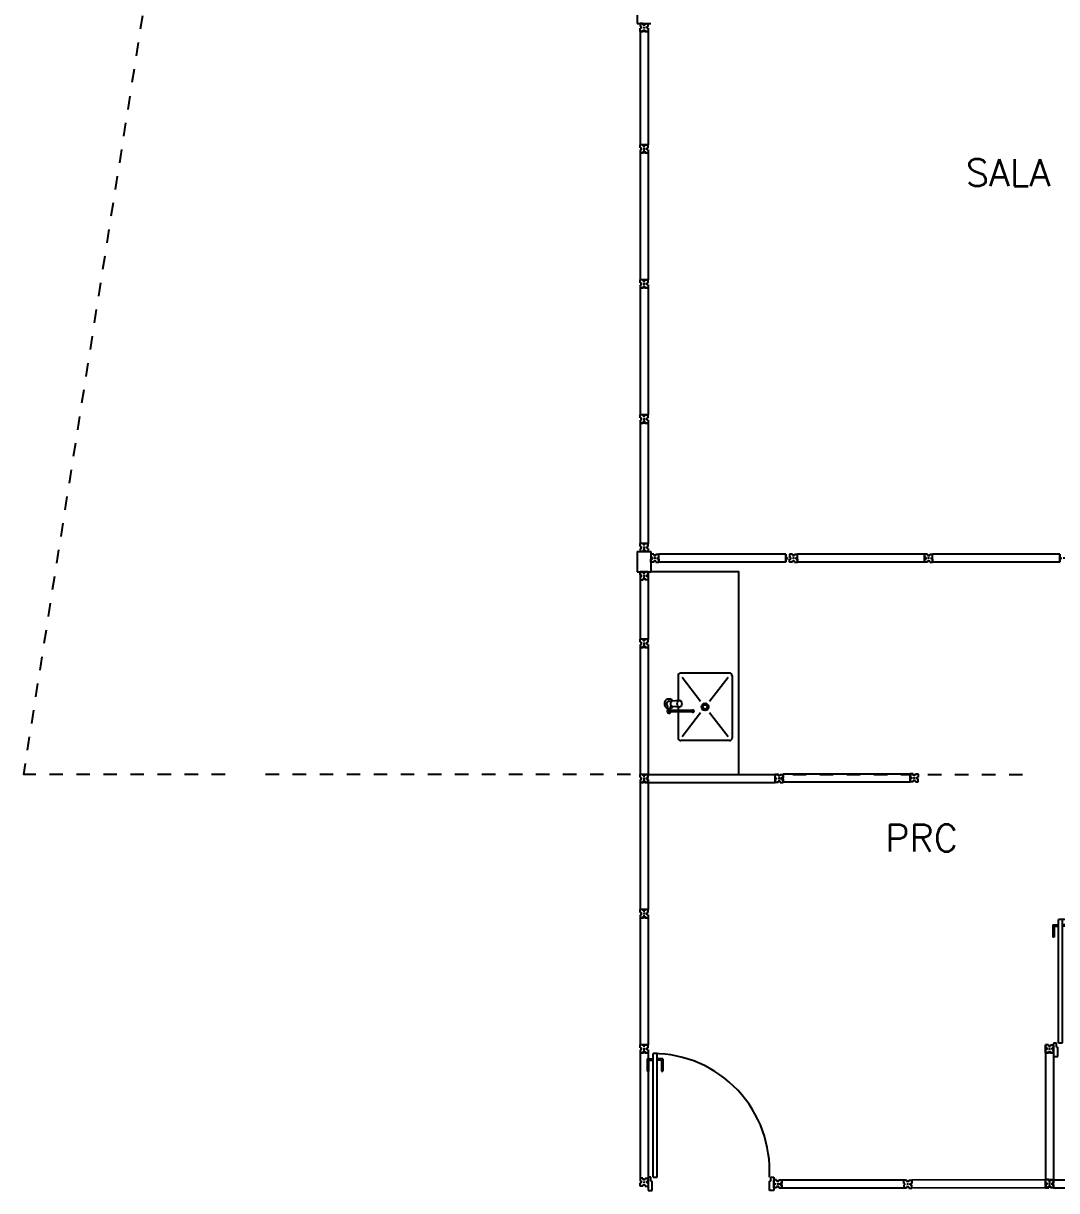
# Model space of a CAD drawing. Extents: x -16 to 243, y 482 to 579.
# Drawn here: x -16.31 to -8.66, y 521.15 to 529.79 of the extents above; entities that cross this region are included whole.
import ezdxf

# ---------------------------------------------------------------- set-up
doc = ezdxf.new("R2010")
doc.units = 0
doc.header["$LTSCALE"] = 0.02
doc.header["$MEASUREMENT"] = 0
doc.linetypes.add('HIDDEN2', pattern=[0.1875, 0.125, -0.0625])
doc.layers.get('0').update_dxf_attribs({"linetype": 'CONTINUOUS'})
for name, color, linetype in [('BANC', 2, 'CONTINUOUS'), ('CENTRO_DE_CUSTO', 1, 'CONTINUOUS'), ('DIV', 2, 'CONTINUOUS'), ('PEÇAS', 1, 'CONTINUOUS'), ('PROJ', 1, 'HIDDEN2'), ('TEXTO', 2, 'CONTINUOUS')]:
    doc.layers.add(name, color=color, linetype=linetype)
doc.styles.add('UNB-100', font='simplex.shx', dxfattribs={"height": 0.2})

# ---------------------------------------------------------------- blocks, each defined once
blk = doc.blocks.new('DIVMT-SLN')
for p, q in [((-0.03, 0.03), (-0.03, 0.006)), ((-0.008, 0.03), (-0.03, 0.03)), ((-0.0185, 0.006), (-0.03, 0.006)), ((-0.0185, -0.006), (-0.0185, 0.006)), ((-0.008, 0.03), (-0.008, 0.02)), ((-0.008, 0.02), (0.008, 0.02)), ((-0.0051, 0), (0.0051, 0)), ((0.0051, 0), (-0.0051, 0)), ((-0.0051, 0), (0.0051, 0)), ((0, -0.0051), (0, 0.0051)), ((0, 0.0051), (0, -0.0051)), ((0.008, 0.03), (0.008, 0.02)), ((0.008, 0.03), (0.03, 0.03)), ((0.0205, 0.006), (0.03, 0.006)), ((0.0205, -0.006), (0.0205, 0.006)), ((0.0205, 0.006), (0.0205, -0.006)), ((0.0205, 0.006), (0.03, 0.006)), ((0.97, 0.03), (0.03, 0.03)), ((0.03, 0.006), (0.03, 0.03)), ((0.03, -0.03), (0.03, 0.03)), ((0.03, -0.005), (0.03, 0.005)), ((0.97, -0.03), (0.97, 0.03)), ((0.97, 0.03), (0.97, 0.009)), ((0.97, 0.009), (0.97, 0.027)), ((0.9795, 0.006), (0.97, 0.006)), ((0.97, -0.005), (0.97, 0.005)), ((0.9795, 0.006), (0.9795, -0.006)), ((1.0051, 0), (0.9949, 0)), ((1, 0.0051), (1, -0.0051)), ((-0.0185, -0.006), (-0.03, -0.006)), ((-0.03, -0.03), (-0.03, -0.006)), ((-0.008, -0.03), (-0.03, -0.03)), ((-0.008, -0.03), (-0.008, -0.02)), ((-0.008, -0.02), (0.008, -0.02)), ((0.008, -0.03), (0.008, -0.02)), ((0.008, -0.03), (0.03, -0.03)), ((0.0205, -0.006), (0.03, -0.006)), ((0.0205, -0.006), (0.03, -0.006)), ((0.03, -0.006), (0.03, -0.03)), ((0.97, -0.03), (0.03, -0.03)), ((0.9795, -0.006), (0.97, -0.006)), ((0.97, -0.009), (0.97, -0.027))]:
    blk.add_line(p, q)
blk = doc.blocks.new('MTT-SLN')
for p, q in [((-0.008, 0.03), (-0.03, 0.03)), ((-0.03, 0.03), (-0.03, 0.006)), ((-0.0185, 0.006), (-0.03, 0.006)), ((-0.0185, -0.006), (-0.0185, 0.006)), ((-0.008, 0.03), (-0.008, 0.02)), ((-0.008, 0.02), (0.008, 0.02)), ((-0.0051, 0), (0.0051, 0)), ((0, -0.0051), (0, 0.0051)), ((0.008, 0.03), (0.03, 0.03)), ((0.008, 0.03), (0.008, 0.02)), ((0.0205, -0.006), (0.0205, 0.006)), ((0.0205, 0.006), (0.03, 0.006)), ((0.03, 0.006), (0.03, 0.03)), ((-0.03, -0.03), (-0.03, -0.006)), ((-0.0185, -0.006), (-0.03, -0.006)), ((-0.008, -0.03), (-0.03, -0.03)), ((-0.008, -0.02), (0.008, -0.02)), ((-0.008, -0.03), (-0.008, -0.02)), ((0.008, -0.03), (0.008, -0.02)), ((0.008, -0.03), (0.03, -0.03)), ((0.0205, -0.006), (0.03, -0.006)), ((0.03, -0.006), (0.03, -0.03))]:
    blk.add_line(p, q)
blk = doc.blocks.new('PDV2E-SLN')
at = {"layer": 'DIV'}
for p, q in [((0.0654, 0.0505), (0.0654, 0.9647)), ((0.0954, 0.9647), (0.0654, 0.9647)), ((0.0954, 0.0505), (0.0954, 0.9647)), ((0.0494, 0.05), (0.0293, 0.05)), ((0.0293, 0.05), (0.0293, 0.0347)), ((0.0293, 0.035), (0.0293, -0.035)), ((0.0494, 0.0199), (0.0494, 0.05)), ((0.0494, 0.0199), (0.0593, 0.0199)), ((0.0593, -0.05), (0.0593, 0.0199)), ((0.0654, 0.0505), (0.0954, 0.0505)), ((0.9279, -0.05), (0.9279, 0.0199)), ((0.9378, 0.0199), (0.9279, 0.0199)), ((0.9378, 0.05), (0.9579, 0.05)), ((0.9378, 0.0199), (0.9378, 0.05)), ((0.9579, 0.05), (0.9579, 0.0347)), ((0.9579, 0.035), (0.9579, -0.035)), ((0.0293, -0.035), (0.0293, -0.05)), ((0.0293, -0.05), (0.0593, -0.05)), ((0.9579, -0.05), (0.9279, -0.05)), ((0.9579, -0.035), (0.9579, -0.05))]:
    blk.add_line(p, q, dxfattribs=at)
at = {"layer": 'DIV', "color": 1}
for p, q in [((0.0229, 0.9247), (0.0629, 0.9247)), ((0.0229, 0.9247), (0.0229, 0.8347)), ((0.0329, 0.9147), (0.0629, 0.9147)), ((0.0329, 0.9147), (0.0329, 0.8347)), ((0.1375, 0.9247), (0.0975, 0.9247)), ((0.1275, 0.9147), (0.0975, 0.9147)), ((0.1275, 0.9147), (0.1275, 0.8347)), ((0.1375, 0.9247), (0.1375, 0.8347)), ((0.0329, 0.8347), (0.023, 0.8347)), ((0.1275, 0.8347), (0.1374, 0.8347))]:
    blk.add_line(p, q, dxfattribs=at)
blk.add_arc((0.063, 0.1004), 0.8643, 356.65497, 89.84361, dxfattribs=at)
blk = doc.blocks.new('INOXA1-P')
at = {"color": 1}
for p, q in [((0.12, 0.23), (0.12, 0.0472)), ((0.22, 0.25), (0.14, 0.25)), ((0.15, 0.22), (0.287, 0.0427)), ((0.5, 0.25), (0.22, 0.25)), ((0.353, 0.0427), (0.49, 0.22)), ((0.52, 0.23), (0.52, -0.23)), ((0.043, 0.0076), (0.043, -0.022)), ((0.0623, 0.04), (0.0709, 0.04)), ((0.131, 0.0482), (0.0755, 0.0432)), ((0.131, -0.0018), (0.0755, 0.0032)), ((0.22, -0.0268), (0.0536, -0.0268)), ((0.22, -0.0368), (0.0536, -0.0368)), ((0.063, -0.0031), (0.063, -0.0207)), ((0.12, -0.0008), (0.12, -0.0268)), ((0.12, -0.0368), (0.12, -0.23)), ((0.15, -0.22), (0.287, -0.0427)), ((0.2309, -0.0268), (0.22, -0.0268)), ((0.2309, -0.0368), (0.22, -0.0368)), ((0.353, -0.0427), (0.49, -0.22)), ((0.22, -0.25), (0.14, -0.25)), ((0.5, -0.25), (0.22, -0.25))]:
    blk.add_line(p, q, dxfattribs=at)
blk.add_lwpolyline([(0.0755, 0.0032), (0.0724, 0.0044), (0.069, 0.0091), (0.067, 0.0151), (0.0663, 0.0232), (0.067, 0.0313), (0.069, 0.0374), (0.0724, 0.042), (0.0755, 0.0432)], dxfattribs=at)
blk.add_lwpolyline([(0.131, 0.0482), (0.1372, 0.0465), (0.1431, 0.0409), (0.1467, 0.0332), (0.1481, 0.0232), (0.1467, 0.0133), (0.1431, 0.0055), (0.1372, -0.0001), (0.131, -0.0018), (0.1249, -0.0001), (0.1189, 0.0055), (0.1153, 0.0133), (0.1139, 0.0232), (0.1153, 0.0332), (0.1189, 0.0409), (0.1249, 0.0465)], close=True, dxfattribs=at)
for radius in [0.0266, 0.0163]:
    blk.add_circle((0.32, 0), radius, dxfattribs=at)
for centre, radius, start, end in [((0.14, 0.23), 0.02, 90, 180), ((0.5, 0.23), 0.02, 360, 90), ((0.0536, 0.0232), 0.0349, 36.17047, 252.25677), ((0.0536, 0.0232), 0.0189, 62.73673, 235.73755), ((0.073, -0.0031), 0.01, 102.82848, 180), ((0.0536, 0.0232), 0.0349, 285.53733, 323.99874), ((0.0536, -0.0318), 0.0145, 20.16101, 339.83899), ((0.0536, -0.0318), 0.005, 90.00373, 269.99627), ((0.2309, -0.0318), 0.00738, 222.65589, 137.34411), ((0.2309, -0.0318), 0.005, 269.99352, 90.00648), ((0.14, -0.23), 0.02, 180, 270), ((0.5, -0.23), 0.02, 270, 360)]:
    blk.add_arc(centre, radius, start, end, dxfattribs=at)

msp = doc.modelspace()

# ---------------------------------------------------------------- linework, layer by layer
at = {"layer": 'BANC'}
msp.add_lwpolyline([(-11.6159, 524.2269), (-11.0159, 524.2269), (-11.0159, 525.7269), (-11.6659, 525.7269)], dxfattribs=at)
at = {"layer": 'DIV'}
for p, q in [((-11.7659, 529.9352), (-11.7659, 529.7852)), ((-11.7659, 529.7852), (-11.6659, 529.7852)), ((-11.7459, 529.7252), (-11.7459, 528.8869)), ((-11.6859, 529.7252), (-11.7459, 529.7252)), ((-11.7459, 529.7252), (-11.7249, 529.7252)), ((-11.7249, 529.7252), (-11.7429, 529.7252)), ((-11.7219, 529.7347), (-11.7099, 529.7347)), ((-11.7219, 529.7347), (-11.7219, 529.7252)), ((-11.721, 529.7552), (-11.7108, 529.7552)), ((-11.7109, 529.7252), (-11.7209, 529.7252)), ((-11.7159, 529.7603), (-11.7159, 529.7501)), ((-11.7099, 529.7347), (-11.7099, 529.7252)), ((-11.7069, 529.7252), (-11.6889, 529.7252)), ((-11.6859, 529.7252), (-11.6859, 528.8869)), ((-11.6859, 528.8869), (-11.7459, 528.8869)), ((-11.7459, 528.8649), (-11.7459, 528.8869)), ((-11.7219, 528.8869), (-11.7459, 528.8869)), ((-11.7459, 528.8649), (-11.7359, 528.8649)), ((-11.7459, 528.8489), (-11.7459, 528.8269)), ((-11.7459, 528.8489), (-11.7359, 528.8489)), ((-11.7359, 528.8489), (-11.7359, 528.8649)), ((-11.7219, 528.8774), (-11.7219, 528.8869)), ((-11.7219, 528.8774), (-11.7219, 528.8869)), ((-11.7219, 528.8774), (-11.7099, 528.8774)), ((-11.7099, 528.8774), (-11.7219, 528.8774)), ((-11.721, 528.8569), (-11.7108, 528.8569)), ((-11.7108, 528.8569), (-11.721, 528.8569)), ((-11.7109, 528.8869), (-11.7209, 528.8869)), ((-11.7159, 528.8518), (-11.7159, 528.862)), ((-11.7159, 528.862), (-11.7159, 528.8518)), ((-11.7159, 528.8518), (-11.7159, 528.862)), ((-11.7099, 528.8774), (-11.7099, 528.8869)), ((-11.7099, 528.8774), (-11.7099, 528.8869)), ((-11.7099, 528.8869), (-11.6859, 528.8869)), ((-11.6959, 528.8489), (-11.6959, 528.8649)), ((-11.6859, 528.8649), (-11.6959, 528.8649)), ((-11.6859, 528.8489), (-11.6959, 528.8489)), ((-11.6859, 528.8649), (-11.6859, 528.8869)), ((-11.6859, 528.8489), (-11.6859, 528.8269)), ((-11.7459, 528.8269), (-11.7219, 528.8269)), ((-11.7099, 528.8384), (-11.7219, 528.8384)), ((-11.7219, 528.8384), (-11.7219, 528.8269)), ((-11.7099, 528.8384), (-11.7099, 528.8269)), ((-11.6859, 528.8269), (-11.7099, 528.8269)), ((-11.721, 526.8569), (-11.7108, 526.8569)), ((-11.7159, 526.862), (-11.7159, 526.8518)), ((-11.7459, 526.8269), (-11.7459, 525.9369)), ((-11.6859, 526.8269), (-11.7459, 526.8269)), ((-11.7459, 526.8269), (-11.7249, 526.8269)), ((-11.7249, 526.8269), (-11.7429, 526.8269)), ((-11.7219, 526.8364), (-11.7099, 526.8364)), ((-11.7219, 526.8364), (-11.7219, 526.8269)), ((-11.7109, 526.8269), (-11.7209, 526.8269)), ((-11.7099, 526.8364), (-11.7099, 526.8269)), ((-11.7069, 526.8269), (-11.6889, 526.8269)), ((-11.6859, 526.8269), (-11.6859, 525.9369)), ((-11.7219, 525.9369), (-11.7459, 525.9369)), ((-11.7459, 525.9149), (-11.7459, 525.9369)), ((-11.6859, 525.9369), (-11.7459, 525.9369)), ((-11.7459, 525.9149), (-11.7359, 525.9149)), ((-11.7359, 525.8989), (-11.7359, 525.9149)), ((-11.7219, 525.9274), (-11.7219, 525.9369)), ((-11.7219, 525.9274), (-11.7219, 525.9369)), ((-11.7099, 525.9274), (-11.7219, 525.9274)), ((-11.7219, 525.9274), (-11.7099, 525.9274)), ((-11.7108, 525.9069), (-11.721, 525.9069)), ((-11.721, 525.9069), (-11.7108, 525.9069)), ((-11.7109, 525.9369), (-11.7209, 525.9369)), ((-11.7159, 525.9018), (-11.7159, 525.912)), ((-11.7159, 525.912), (-11.7159, 525.9018)), ((-11.7159, 525.9018), (-11.7159, 525.912)), ((-11.7099, 525.9369), (-11.6859, 525.9369)), ((-11.7099, 525.9274), (-11.7099, 525.9369)), ((-11.7099, 525.9274), (-11.7099, 525.9369)), ((-11.6859, 525.9149), (-11.6959, 525.9149)), ((-11.6959, 525.8989), (-11.6959, 525.9149)), ((-11.6859, 525.9149), (-11.6859, 525.9369)), ((-11.7659, 525.8769), (-11.6659, 525.8769)), ((-11.7659, 525.8769), (-11.7659, 525.7269)), ((-11.7459, 525.8989), (-11.7359, 525.8989)), ((-11.7459, 525.8989), (-11.7459, 525.8769)), ((-11.7459, 525.8769), (-11.7219, 525.8769)), ((-11.7219, 525.8884), (-11.7219, 525.8769)), ((-11.7099, 525.8884), (-11.7219, 525.8884)), ((-11.7099, 525.8884), (-11.7099, 525.8769)), ((-11.6859, 525.8769), (-11.7099, 525.8769)), ((-11.6859, 525.8989), (-11.6959, 525.8989)), ((-11.6859, 525.8989), (-11.6859, 525.8769)), ((-11.6659, 525.8769), (-11.6659, 525.7269)), ((-11.7659, 525.7269), (-11.6659, 525.7269)), ((-11.7459, 525.7269), (-11.7459, 525.2269)), ((-11.7219, 525.7269), (-11.7459, 525.7269)), ((-11.7459, 525.7049), (-11.7459, 525.7269)), ((-11.6859, 525.7269), (-11.7459, 525.7269)), ((-11.7459, 525.7049), (-11.7359, 525.7049)), ((-11.7459, 525.6889), (-11.7359, 525.6889)), ((-11.7459, 525.6889), (-11.7459, 525.6669)), ((-11.7459, 525.6669), (-11.7219, 525.6669)), ((-11.7359, 525.6889), (-11.7359, 525.7049)), ((-11.7219, 525.7174), (-11.7219, 525.7269)), ((-11.7219, 525.7174), (-11.7219, 525.7269)), ((-11.7099, 525.7174), (-11.7219, 525.7174)), ((-11.7219, 525.7174), (-11.7099, 525.7174)), ((-11.7219, 525.6784), (-11.7219, 525.6669)), ((-11.7099, 525.6784), (-11.7219, 525.6784)), ((-11.7108, 525.6969), (-11.721, 525.6969)), ((-11.721, 525.6969), (-11.7108, 525.6969)), ((-11.7109, 525.7269), (-11.7209, 525.7269)), ((-11.7159, 525.6918), (-11.7159, 525.702)), ((-11.7159, 525.702), (-11.7159, 525.6918)), ((-11.7159, 525.6918), (-11.7159, 525.702)), ((-11.7099, 525.7269), (-11.6859, 525.7269)), ((-11.7099, 525.7174), (-11.7099, 525.7269)), ((-11.7099, 525.7174), (-11.7099, 525.7269)), ((-11.7099, 525.6784), (-11.7099, 525.6669)), ((-11.6859, 525.6669), (-11.7099, 525.6669)), ((-11.6859, 525.7049), (-11.6959, 525.7049)), ((-11.6959, 525.6889), (-11.6959, 525.7049)), ((-11.6859, 525.6889), (-11.6959, 525.6889)), ((-11.6859, 525.7269), (-11.6859, 525.2269)), ((-11.6859, 525.7049), (-11.6859, 525.7269)), ((-11.6859, 525.6889), (-11.6859, 525.6669)), ((-11.6859, 525.2269), (-11.7459, 525.2269)), ((-11.7459, 525.2049), (-11.7459, 525.2269)), ((-11.7219, 525.2269), (-11.7459, 525.2269)), ((-11.7219, 525.2269), (-11.7459, 525.2269)), ((-11.7459, 525.2049), (-11.7459, 525.2269)), ((-11.6859, 525.2269), (-11.7459, 525.2269)), ((-11.7219, 525.2174), (-11.7219, 525.2269)), ((-11.7219, 525.2174), (-11.7219, 525.2269)), ((-11.7219, 525.2174), (-11.7219, 525.2269)), ((-11.7219, 525.2174), (-11.7219, 525.2269)), ((-11.7219, 525.2174), (-11.7099, 525.2174)), ((-11.7099, 525.2174), (-11.7219, 525.2174)), ((-11.7099, 525.2174), (-11.7219, 525.2174)), ((-11.7219, 525.2174), (-11.7099, 525.2174)), ((-11.7109, 525.2269), (-11.7209, 525.2269)), ((-11.7109, 525.2269), (-11.7209, 525.2269)), ((-11.7099, 525.2174), (-11.7099, 525.2269)), ((-11.7099, 525.2174), (-11.7099, 525.2269)), ((-11.7099, 525.2269), (-11.6859, 525.2269)), ((-11.7099, 525.2269), (-11.6859, 525.2269)), ((-11.7099, 525.2174), (-11.7099, 525.2269)), ((-11.7099, 525.2174), (-11.7099, 525.2269)), ((-11.6859, 525.2049), (-11.6859, 525.2269)), ((-11.6859, 525.2049), (-11.6859, 525.2269)), ((-11.7459, 525.2049), (-11.7359, 525.2049)), ((-11.7459, 525.2049), (-11.7359, 525.2049)), ((-11.7459, 525.1889), (-11.7459, 525.1669)), ((-11.7459, 525.1889), (-11.7359, 525.1889)), ((-11.7459, 525.1889), (-11.7359, 525.1889)), ((-11.7459, 525.1889), (-11.7459, 525.1669)), ((-11.7459, 525.1669), (-11.7219, 525.1669)), ((-11.7459, 525.1669), (-11.7219, 525.1669)), ((-11.7359, 525.1889), (-11.7359, 525.2049)), ((-11.7359, 525.1889), (-11.7359, 525.2049)), ((-11.7099, 525.1784), (-11.7219, 525.1784)), ((-11.7219, 525.1784), (-11.7219, 525.1669)), ((-11.7219, 525.1784), (-11.7219, 525.1669)), ((-11.7099, 525.1784), (-11.7219, 525.1784)), ((-11.721, 525.1969), (-11.7108, 525.1969)), ((-11.7108, 525.1969), (-11.721, 525.1969)), ((-11.7108, 525.1969), (-11.721, 525.1969)), ((-11.721, 525.1969), (-11.7108, 525.1969)), ((-11.7159, 525.1918), (-11.7159, 525.202)), ((-11.7159, 525.202), (-11.7159, 525.1918)), ((-11.7159, 525.1918), (-11.7159, 525.202)), ((-11.7159, 525.1918), (-11.7159, 525.202)), ((-11.7159, 525.202), (-11.7159, 525.1918)), ((-11.7159, 525.1918), (-11.7159, 525.202)), ((-11.7099, 525.1784), (-11.7099, 525.1669)), ((-11.7099, 525.1784), (-11.7099, 525.1669)), ((-11.6859, 525.1669), (-11.7099, 525.1669)), ((-11.6859, 525.1669), (-11.7099, 525.1669)), ((-11.6959, 525.1889), (-11.6959, 525.2049)), ((-11.6859, 525.2049), (-11.6959, 525.2049)), ((-11.6859, 525.2049), (-11.6959, 525.2049)), ((-11.6959, 525.1889), (-11.6959, 525.2049)), ((-11.6859, 525.1889), (-11.6959, 525.1889)), ((-11.6859, 525.1889), (-11.6959, 525.1889)), ((-11.6859, 525.1889), (-11.6859, 525.1669)), ((-11.6859, 525.1889), (-11.6859, 525.1669)), ((-11.6859, 524.2269), (-11.7459, 524.2269)), ((-11.7459, 524.2049), (-11.7459, 524.2269)), ((-11.7219, 524.2269), (-11.7459, 524.2269)), ((-11.7459, 524.2049), (-11.7359, 524.2049)), ((-11.7459, 524.1889), (-11.7459, 524.1669)), ((-11.7459, 524.1889), (-11.7359, 524.1889)), ((-11.7359, 524.1889), (-11.7359, 524.2049)), ((-11.7219, 524.2174), (-11.7219, 524.2269)), ((-11.7219, 524.2174), (-11.7219, 524.2269)), ((-11.7219, 524.2174), (-11.7099, 524.2174)), ((-11.7099, 524.2174), (-11.7219, 524.2174)), ((-11.7099, 524.1784), (-11.7219, 524.1784)), ((-11.7219, 524.1784), (-11.7219, 524.1669)), ((-11.721, 524.1969), (-11.7108, 524.1969)), ((-11.7108, 524.1969), (-11.721, 524.1969)), ((-11.7109, 524.2269), (-11.7209, 524.2269)), ((-11.7159, 524.1918), (-11.7159, 524.202)), ((-11.7159, 524.202), (-11.7159, 524.1918)), ((-11.7159, 524.1918), (-11.7159, 524.202)), ((-11.7099, 524.2174), (-11.7099, 524.2269)), ((-11.7099, 524.2174), (-11.7099, 524.2269)), ((-11.7099, 524.2269), (-11.6859, 524.2269)), ((-11.7099, 524.1784), (-11.7099, 524.1669)), ((-11.6959, 524.1889), (-11.6959, 524.2049)), ((-11.6859, 524.2049), (-11.6959, 524.2049)), ((-11.6859, 524.1889), (-11.6959, 524.1889)), ((-11.6859, 524.2049), (-11.6859, 524.2269)), ((-11.6859, 524.1889), (-11.6859, 524.1669)), ((-11.7459, 524.1669), (-11.7219, 524.1669)), ((-11.6859, 524.1669), (-11.7099, 524.1669)), ((-11.721, 522.1969), (-11.7108, 522.1969)), ((-11.7159, 522.202), (-11.7159, 522.1918)), ((-8.7459, 522.2269), (-8.7459, 522.2059)), ((-8.7459, 522.1669), (-8.7459, 522.2269)), ((-8.7239, 522.2269), (-8.7459, 522.2269)), ((-8.7459, 522.2269), (-8.7459, 522.2029)), ((-8.7459, 522.2059), (-8.7459, 522.2239)), ((-8.7364, 522.2029), (-8.7459, 522.2029)), ((-8.7344, 522.2029), (-8.7459, 522.2029)), ((-8.7459, 522.1919), (-8.7459, 522.2019)), ((-8.7364, 522.1909), (-8.7459, 522.1909)), ((-8.7459, 522.1669), (-8.7459, 522.1909)), ((-8.7344, 522.1909), (-8.7459, 522.1909)), ((-8.7459, 522.1879), (-8.7459, 522.1699)), ((-8.7364, 522.2029), (-8.7364, 522.1909)), ((-8.7344, 522.1909), (-8.7344, 522.2029)), ((-8.7239, 522.2269), (-8.7239, 522.2169)), ((-8.7239, 522.2169), (-8.7079, 522.2169)), ((-8.7108, 522.1969), (-8.721, 522.1969)), ((-8.721, 522.1969), (-8.7108, 522.1969)), ((-8.7108, 522.1969), (-8.721, 522.1969)), ((-8.721, 522.1969), (-8.7108, 522.1969)), ((-8.7159, 522.202), (-8.7159, 522.1918)), ((-8.7159, 522.202), (-8.7159, 522.1918)), ((-8.7159, 522.1918), (-8.7159, 522.202)), ((-8.7079, 522.2269), (-8.6859, 522.2269)), ((-8.7079, 522.2269), (-8.7079, 522.2169)), ((-8.6954, 522.2029), (-8.6859, 522.2029)), ((-8.6954, 522.2029), (-8.6954, 522.1909)), ((-8.6954, 522.1909), (-8.6954, 522.2029)), ((-8.6954, 522.2029), (-8.6859, 522.2029)), ((-8.6954, 522.1909), (-8.6859, 522.1909)), ((-8.6954, 522.1909), (-8.6859, 522.1909)), ((-8.6859, 522.1669), (-8.6859, 522.2269)), ((-8.6859, 522.2029), (-8.6859, 522.2269)), ((-8.6859, 522.1919), (-8.6859, 522.2019)), ((-8.6859, 522.1909), (-8.6859, 522.1669)), ((-11.7459, 522.1669), (-11.7459, 521.2423)), ((-11.6859, 522.1669), (-11.7459, 522.1669)), ((-11.7459, 522.1669), (-11.7249, 522.1669)), ((-11.7249, 522.1669), (-11.7429, 522.1669)), ((-11.7219, 522.1764), (-11.7099, 522.1764)), ((-11.7219, 522.1764), (-11.7219, 522.1669)), ((-11.7109, 522.1669), (-11.7209, 522.1669)), ((-11.7099, 522.1764), (-11.7099, 522.1669)), ((-11.7069, 522.1669), (-11.6889, 522.1669)), ((-11.6859, 522.1669), (-11.6859, 521.2423)), ((-8.7239, 522.1669), (-8.7459, 522.1669)), ((-8.7239, 522.1769), (-8.7079, 522.1769)), ((-8.7239, 522.1669), (-8.7239, 522.1769)), ((-8.7079, 522.1669), (-8.7079, 522.1769)), ((-8.7079, 522.1669), (-8.6859, 522.1669)), ((-10.757, 521.1669), (-10.757, 521.2269)), ((-10.735, 521.2269), (-10.757, 521.2269)), ((-10.757, 521.2029), (-10.757, 521.2269)), ((-10.7475, 521.2029), (-10.757, 521.2029)), ((-10.7475, 521.2029), (-10.757, 521.2029)), ((-10.757, 521.1919), (-10.757, 521.2019)), ((-10.7475, 521.1909), (-10.757, 521.1909)), ((-10.7475, 521.1909), (-10.757, 521.1909)), ((-10.757, 521.1909), (-10.757, 521.1669)), ((-10.735, 521.1669), (-10.757, 521.1669)), ((-10.7475, 521.2029), (-10.7475, 521.1909)), ((-10.7475, 521.1909), (-10.7475, 521.2029)), ((-10.735, 521.2269), (-10.735, 521.2169)), ((-10.719, 521.2169), (-10.735, 521.2169)), ((-10.719, 521.1769), (-10.735, 521.1769)), ((-10.735, 521.1669), (-10.735, 521.1769)), ((-10.7321, 521.1969), (-10.7219, 521.1969)), ((-10.7219, 521.1969), (-10.7321, 521.1969)), ((-10.7321, 521.1969), (-10.7219, 521.1969)), ((-10.7219, 521.1969), (-10.7321, 521.1969)), ((-10.727, 521.202), (-10.727, 521.1918)), ((-10.727, 521.202), (-10.727, 521.1918)), ((-10.727, 521.1918), (-10.727, 521.202)), ((-10.719, 521.2269), (-10.697, 521.2269)), ((-10.719, 521.2269), (-10.719, 521.2169)), ((-10.719, 521.1669), (-10.719, 521.1769)), ((-10.719, 521.1669), (-10.697, 521.1669)), ((-10.7085, 521.1909), (-10.7085, 521.2029)), ((-10.7085, 521.2029), (-10.697, 521.2029)), ((-10.7085, 521.1909), (-10.697, 521.1909)), ((-10.7065, 521.2029), (-10.697, 521.2029)), ((-10.7065, 521.2029), (-10.7065, 521.1909)), ((-10.7065, 521.1909), (-10.697, 521.1909)), ((-10.697, 521.2269), (-10.697, 521.2059)), ((-10.697, 521.1669), (-10.697, 521.2269)), ((-10.697, 521.2269), (-9.7951, 521.2269)), ((-10.697, 521.2269), (-10.697, 521.2029)), ((-10.697, 521.2059), (-10.697, 521.2239)), ((-10.697, 521.1919), (-10.697, 521.2019)), ((-10.697, 521.1669), (-10.697, 521.1909)), ((-10.697, 521.1879), (-10.697, 521.1699)), ((-10.697, 521.1669), (-9.7951, 521.1669)), ((-9.7351, 521.2269), (-8.7459, 521.2299)), ((-9.7351, 521.1669), (-8.7459, 521.1699)), ((-8.7459, 521.1699), (-8.7459, 521.2299)), ((-8.7239, 521.2299), (-8.7459, 521.2299)), ((-8.7459, 521.2059), (-8.7459, 521.2299)), ((-8.7364, 521.2059), (-8.7459, 521.2059)), ((-8.7364, 521.2059), (-8.7459, 521.2059)), ((-8.7459, 521.1949), (-8.7459, 521.2049)), ((-8.7364, 521.1939), (-8.7459, 521.1939)), ((-8.7364, 521.1939), (-8.7459, 521.1939)), ((-8.7459, 521.1939), (-8.7459, 521.1699)), ((-8.7239, 521.1699), (-8.7459, 521.1699)), ((-8.7364, 521.2059), (-8.7364, 521.1939)), ((-8.7364, 521.1939), (-8.7364, 521.2059)), ((-8.7239, 521.2299), (-8.7239, 521.2199)), ((-8.7079, 521.2199), (-8.7239, 521.2199)), ((-8.7079, 521.1799), (-8.7239, 521.1799)), ((-8.7239, 521.1699), (-8.7239, 521.1799)), ((-8.7108, 521.1999), (-8.721, 521.1999)), ((-8.721, 521.1999), (-8.7108, 521.1999)), ((-8.7108, 521.1999), (-8.721, 521.1999)), ((-8.7159, 521.205), (-8.7159, 521.1948)), ((-8.7159, 521.1948), (-8.7159, 521.205)), ((-8.7079, 521.2299), (-8.6859, 521.2299)), ((-8.7079, 521.2299), (-8.7079, 521.2199)), ((-8.7079, 521.1699), (-8.7079, 521.1799)), ((-8.7079, 521.1699), (-8.6859, 521.1699)), ((-8.6974, 521.1939), (-8.6974, 521.2059)), ((-8.6974, 521.2059), (-8.6859, 521.2059)), ((-8.6974, 521.1939), (-8.6859, 521.1939)), ((-8.6859, 521.2299), (-8.6859, 521.2059)), ((-8.6859, 521.1699), (-8.6859, 521.1939))]:
    msp.add_line(p, q, dxfattribs=at)
at = {"layer": 'PROJ', "ltscale": 3}
for p, q in [((-13.7539, 540.5097), (-16.3084, 524.2269)), ((-14.8159, 524.2269), (-16.3084, 524.2269)), ((-11.8159, 524.2269), (-14.6159, 524.2269)), ((-11.6159, 524.2269), (-8.8159, 524.2269))]:
    msp.add_line(p, q, dxfattribs=at)

# ---------------------------------------------------------------- block references
at = {"layer": 'DIV'}
for name, p in [('MTT-SLN', (-11.7159, 529.7552)), ('DIVMT-SLN', (-11.6359, 525.8269)), ('DIVMT-SLN', (-10.6109, 525.8269)), ('DIVMT-SLN', (-9.6109, 525.8269)), ('PDV2E-SLN', (-8.7149, 522.1891)), ('PDV2E-SLN', (-11.7149, 521.1969)), ('MTT-SLN', (-11.7159, 521.2102))]:
    msp.add_blockref(name, p, dxfattribs=at)
at = {"layer": 'DIV', "rotation": 90}
for p in [(-11.7159, 527.8569), (-11.7159, 526.8569), (-11.7159, 524.1969), (-11.7159, 523.1969), (-11.7159, 522.1969), (-8.7159, 521.1969)]:
    msp.add_blockref('DIVMT-SLN', p, dxfattribs=at)
at = {"layer": 'DIV', "xscale": -1}
for name, p in [('DIVMT-SLN', (-10.7169, 524.1963)), ('DIVMT-SLN', (-9.7169, 524.2013)), ('MTT-SLN', (-9.7651, 521.1947)), ('DIVMT-SLN', (-7.7159, 521.1969))]:
    msp.add_blockref(name, p, dxfattribs=at)
at = {"layer": 'PEÇAS'}
msp.add_blockref('INOXA1-P', (-11.5847, 524.7269), dxfattribs=at)

# ---------------------------------------------------------------- texts
at = {"layer": 'CENTRO_DE_CUSTO', "linetype": 'Continuous', "style": 'UNB-100'}
msp.add_text('PRC', height=0.2, rotation=0.03483, dxfattribs=at).set_placement((-9.9329, 523.6561))
at = {"layer": 'TEXTO', "style": 'UNB-100'}
msp.add_text('SALA DE ATENDIMENTO AO CANDIDATO', height=0.2, dxfattribs=at).set_placement((-9.3362, 528.5797))

doc.saveas('drawing.dxf')
